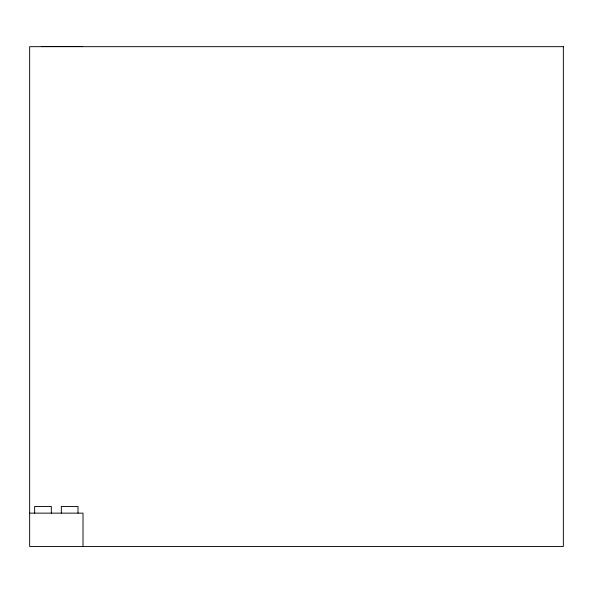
<?xml version="1.0" encoding="UTF-8"?>
<svg xmlns="http://www.w3.org/2000/svg" width="593" height="593" viewBox="0 0 593 593"><rect width="100%" height="100%" fill="white"/><g stroke="black" fill="none" stroke-linecap="round" stroke-linejoin="round"><path stroke-width="0.89" d="M41.651 46.506L82.501 46.506M29.65 513.138L83.013 513.138L83.013 546.494M78.009 513.138L78.009 506.466L61.331 506.466L61.331 513.138M51.332 513.138L51.332 506.466L34.653 506.466L34.653 513.138M563.35 46.677L29.65 46.677L29.65 546.494L563.35 546.494L563.35 46.677"/></g></svg>
